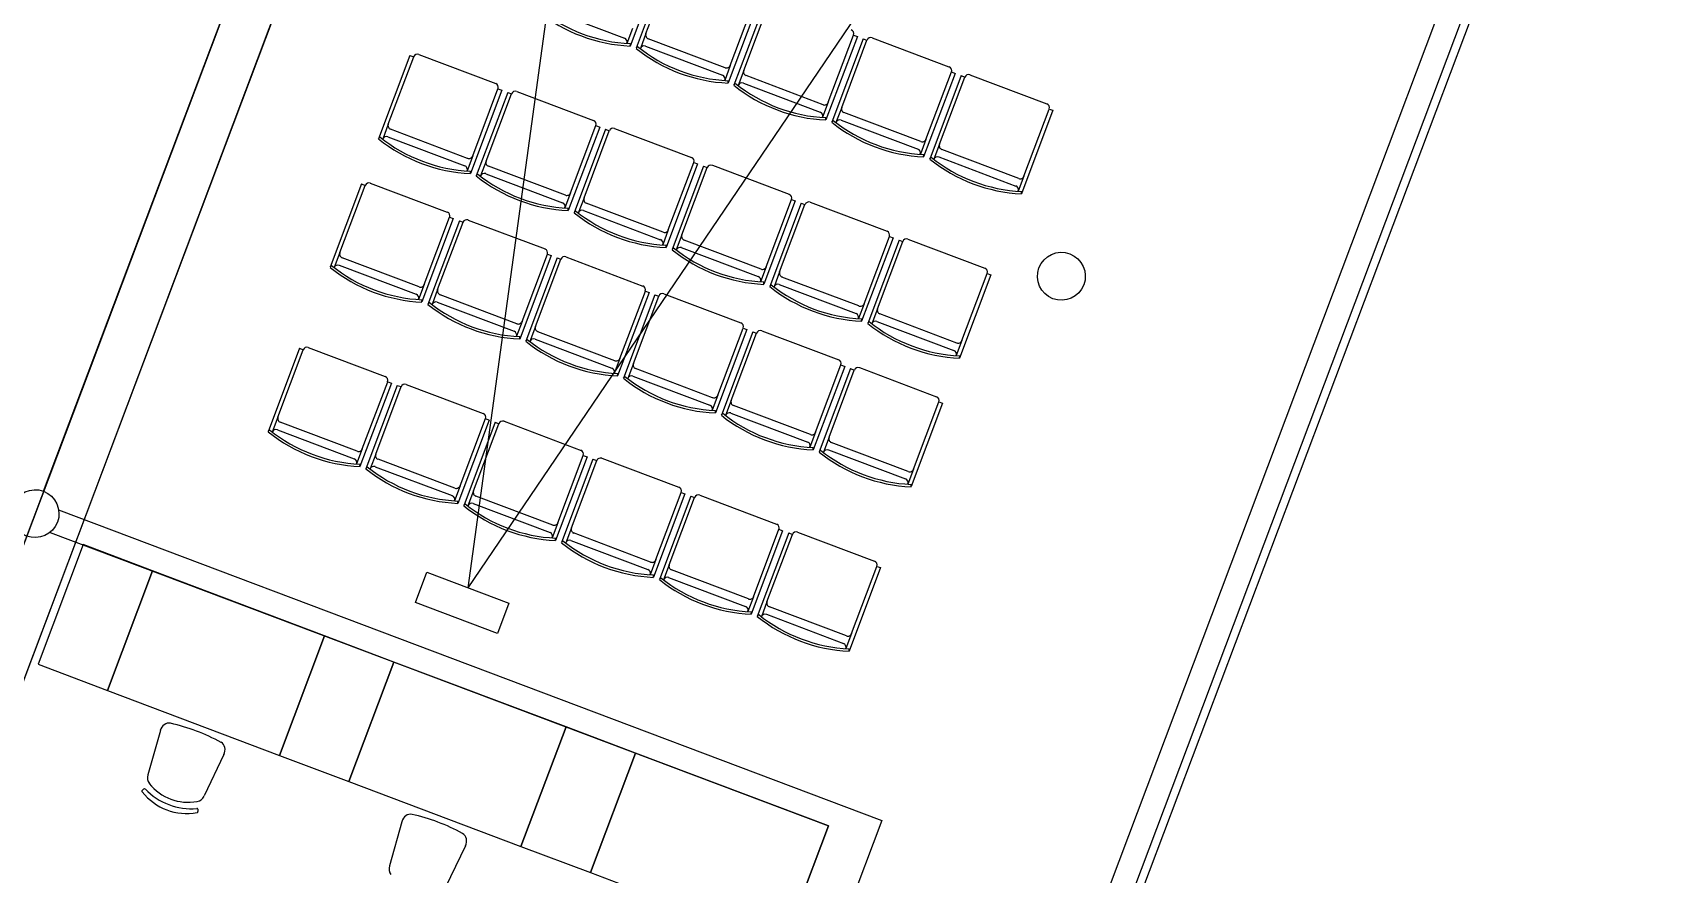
# Model space of a CAD drawing. Header units: millimetres. Extents: x 521005098 to 522149999836, y 174611071 to 175300000107.
# Drawn here: x 521886401337 to 521896532006, y 174959794282 to 174965066607 of the extents above; entities that cross this region are included whole.
import ezdxf

# ---------------------------------------------------------------- set-up
doc = ezdxf.new("R2010")
doc.units = ezdxf.units.MM
doc.header["$LTSCALE"] = 200
for name, color, linetype in [('0-35TEXT', 3, 'Continuous'), ('siteplan$0$0-35TEXT', 3, 'Continuous'), ('siteplan$0$siteplan$0$22', 1, 'Continuous'), ('siteplan$0$siteplan$0$25', 1, 'Continuous'), ('siteplan$0$siteplan$0$27', 1, 'Continuous'), ('siteplan$0$siteplan$0$29', 1, 'Continuous'), ('siteplan$0$siteplan$0$41', 1, 'Continuous'), ('siteplan$0$siteplan$0$44', 1, 'Continuous'), ('siteplan$0$siteplan$0$45', 1, 'Continuous'), ('siteplan$0$siteplan$0$49', 1, 'Continuous'), ('siteplan$0$siteplan$0$51', 1, 'Continuous'), ('siteplan$0$siteplan$0$8', 1, 'Continuous')]:
    doc.layers.add(name, color=color, linetype=linetype)
doc.layers.get('siteplan$0$0-35TEXT').off()

# ---------------------------------------------------------------- blocks, each defined once
blk = doc.blocks.new('siteplan$0$siteplan')
at = {"layer": 'siteplan$0$siteplan$0$22', "color": 8}
blk.add_line((21386.471, 74862.194), (21387.657, 74865.338), dxfattribs=at)
at = {"layer": 'siteplan$0$siteplan$0$25', "color": 8}
for p, q in [((21391.736, 74855.976), (21397.008, 74869.955)), ((21391.876, 74855.923), (21397.149, 74869.902)), ((21391.388, 74860.099), (21390.55, 74857.877)), ((21391.722, 74860.133), (21390.831, 74857.771))]:
    blk.add_line(p, q, dxfattribs=at)
at = {"layer": 'siteplan$0$siteplan$0$27', "color": 8}
blk.add_line((21397.196, 74869.884), (21385.782, 74839.625), dxfattribs=at)
at = {"layer": 'siteplan$0$siteplan$0$29', "color": 8}
for centre in [(21392.847, 74863.54), (21386.418, 74862.054)]:
    blk.add_arc(centre, 0.15, 249.3328, 249.3322, dxfattribs=at)
at = {"layer": 'siteplan$0$siteplan$0$41', "color": 8}
for p, q in [((21390.245, 74865.059), (21390.404, 74865.48)), ((21390.773, 74864.86), (21390.932, 74865.281)), ((21390.858, 74864.828), (21391.017, 74865.249)), ((21390.161, 74865.091), (21390.125, 74864.997)), ((21390.245, 74865.059), (21390.21, 74864.966)), ((21391.386, 74864.629), (21391.545, 74865.05)), ((21391.471, 74864.597), (21391.629, 74865.018)), ((21391.662, 74865.033), (21392.143, 74864.851)), ((21388.631, 74864.492), (21388.79, 74864.914)), ((21388.822, 74864.928), (21389.304, 74864.746)), ((21390.773, 74864.86), (21390.738, 74864.766)), ((21390.858, 74864.828), (21390.822, 74864.734)), ((21391.999, 74864.397), (21392.158, 74864.819)), ((21392.083, 74864.366), (21392.242, 74864.787)), ((21392.274, 74864.801), (21392.756, 74864.62)), ((21389.16, 74864.293), (21389.318, 74864.714)), ((21389.244, 74864.261), (21389.403, 74864.682)), ((21389.435, 74864.697), (21389.917, 74864.515)), ((21391.386, 74864.629), (21391.351, 74864.535)), ((21391.471, 74864.597), (21391.435, 74864.503)), ((21392.612, 74864.166), (21392.771, 74864.587)), ((21388.631, 74864.492), (21388.596, 74864.399)), ((21389.772, 74864.062), (21389.931, 74864.483)), ((21389.857, 74864.03), (21390.015, 74864.451)), ((21390.048, 74864.466), (21390.53, 74864.284)), ((21391.999, 74864.397), (21391.964, 74864.304)), ((21392.083, 74864.366), (21392.048, 74864.272)), ((21389.16, 74864.293), (21389.124, 74864.199)), ((21389.244, 74864.261), (21389.208, 74864.168)), ((21390.385, 74863.831), (21390.544, 74864.252)), ((21390.661, 74864.235), (21391.142, 74864.053)), ((21390.469, 74863.799), (21390.628, 74864.22)), ((21392.612, 74864.166), (21392.577, 74864.073)), ((21388.327, 74863.688), (21388.486, 74864.109)), ((21388.518, 74864.123), (21389, 74863.942)), ((21389.772, 74864.062), (21389.737, 74863.968)), ((21389.857, 74864.03), (21389.821, 74863.936)), ((21390.998, 74863.599), (21391.157, 74864.021)), ((21391.082, 74863.568), (21391.241, 74863.989)), ((21391.273, 74864.003), (21391.755, 74863.822)), ((21388.856, 74863.488), (21389.015, 74863.909)), ((21388.94, 74863.457), (21389.099, 74863.878)), ((21389.131, 74863.892), (21389.613, 74863.711)), ((21390.385, 74863.831), (21390.35, 74863.737)), ((21390.469, 74863.799), (21390.434, 74863.705)), ((21391.611, 74863.368), (21391.77, 74863.789)), ((21391.695, 74863.336), (21391.854, 74863.758)), ((21391.886, 74863.772), (21392.368, 74863.59)), ((21388.327, 74863.688), (21388.292, 74863.594)), ((21389.469, 74863.257), (21389.628, 74863.678)), ((21389.553, 74863.225), (21389.712, 74863.647)), ((21389.744, 74863.661), (21390.226, 74863.479)), ((21390.998, 74863.599), (21390.963, 74863.506)), ((21391.082, 74863.568), (21391.047, 74863.474)), ((21392.224, 74863.137), (21392.383, 74863.558)), ((21388.856, 74863.488), (21388.821, 74863.395)), ((21388.94, 74863.457), (21388.905, 74863.363)), ((21390.082, 74863.026), (21390.241, 74863.447)), ((21390.357, 74863.43), (21390.839, 74863.248)), ((21390.166, 74862.994), (21390.325, 74863.415)), ((21391.611, 74863.368), (21391.576, 74863.275)), ((21391.695, 74863.336), (21391.66, 74863.243)), ((21389.469, 74863.257), (21389.434, 74863.164)), ((21389.553, 74863.225), (21389.518, 74863.132)), ((21390.695, 74862.795), (21390.853, 74863.216)), ((21390.779, 74862.763), (21390.938, 74863.184)), ((21390.97, 74863.199), (21391.452, 74863.017)), ((21392.224, 74863.137), (21392.188, 74863.043)), ((21387.939, 74862.658), (21388.098, 74863.08)), ((21388.13, 74863.094), (21388.612, 74862.912)), ((21390.082, 74863.026), (21390.046, 74862.932)), ((21390.166, 74862.994), (21390.131, 74862.901)), ((21391.307, 74862.564), (21391.466, 74862.985)), ((21391.392, 74862.532), (21391.55, 74862.953)), ((21391.583, 74862.968), (21392.065, 74862.786)), ((21388.468, 74862.459), (21388.627, 74862.88)), ((21388.552, 74862.427), (21388.711, 74862.849)), ((21388.743, 74862.863), (21389.225, 74862.681)), ((21390.695, 74862.795), (21390.659, 74862.701)), ((21390.779, 74862.763), (21390.743, 74862.669)), ((21391.92, 74862.332), (21392.079, 74862.754)), ((21387.939, 74862.658), (21387.904, 74862.565)), ((21389.081, 74862.228), (21389.24, 74862.649)), ((21389.165, 74862.196), (21389.324, 74862.617)), ((21389.356, 74862.632), (21389.838, 74862.45)), ((21391.307, 74862.564), (21391.272, 74862.47)), ((21391.392, 74862.532), (21391.356, 74862.438)), ((21388.468, 74862.459), (21388.432, 74862.366)), ((21388.552, 74862.427), (21388.517, 74862.334)), ((21389.693, 74861.997), (21389.852, 74862.418)), ((21389.778, 74861.965), (21389.937, 74862.386)), ((21389.969, 74862.401), (21390.451, 74862.219)), ((21391.92, 74862.332), (21391.885, 74862.239)), ((21389.081, 74862.228), (21389.045, 74862.134)), ((21389.165, 74862.196), (21389.13, 74862.103)), ((21390.306, 74861.766), (21390.465, 74862.187)), ((21390.391, 74861.734), (21390.549, 74862.155)), ((21390.582, 74862.17), (21391.063, 74861.988)), ((21389.693, 74861.997), (21389.658, 74861.903)), ((21389.778, 74861.965), (21389.742, 74861.871)), ((21390.919, 74861.534), (21391.078, 74861.956)), ((21391.003, 74861.503), (21391.162, 74861.924)), ((21391.194, 74861.938), (21391.676, 74861.757)), ((21386.719, 74861.86), (21386.437, 74861.112)), ((21387.154, 74861.696), (21386.719, 74861.86)), ((21390.306, 74861.766), (21390.271, 74861.672)), ((21390.391, 74861.734), (21390.355, 74861.64)), ((21391.532, 74861.303), (21391.691, 74861.724)), ((21387.154, 74861.696), (21386.872, 74860.948)), ((21386.872, 74860.948), (21387.154, 74861.696)), ((21388.232, 74861.289), (21387.154, 74861.696)), ((21390.919, 74861.534), (21390.884, 74861.441)), ((21391.003, 74861.503), (21390.968, 74861.409)), ((21391.532, 74861.303), (21391.497, 74861.21)), ((21387.95, 74860.541), (21388.232, 74861.289)), ((21388.232, 74861.289), (21387.95, 74860.541)), ((21388.666, 74861.125), (21388.232, 74861.289)), ((21386.437, 74861.112), (21386.872, 74860.948)), ((21388.666, 74861.125), (21388.384, 74860.377)), ((21388.384, 74860.377), (21388.666, 74861.125)), ((21389.745, 74860.719), (21388.666, 74861.125)), ((21386.872, 74860.948), (21387.95, 74860.541)), ((21387.203, 74860.696), (21387.125, 74860.42)), ((21389.462, 74859.971), (21389.745, 74860.719)), ((21389.745, 74860.719), (21389.462, 74859.97)), ((21390.179, 74860.555), (21389.745, 74860.719)), ((21387.601, 74860.546), (21387.477, 74860.287)), ((21387.95, 74860.541), (21388.384, 74860.377)), ((21390.179, 74860.555), (21389.897, 74859.807)), ((21389.897, 74859.807), (21390.179, 74860.555)), ((21391.388, 74860.099), (21390.179, 74860.555)), ((21388.384, 74860.377), (21389.462, 74859.971)), ((21388.715, 74860.125), (21388.638, 74859.849)), ((21391.106, 74859.351), (21391.388, 74860.099)), ((21389.114, 74859.975), (21388.99, 74859.716)), ((21389.462, 74859.97), (21389.897, 74859.807)), ((21389.897, 74859.807), (21391.106, 74859.351))]:
    blk.add_line(p, q, dxfattribs=at)
for centre, start, end in [((21391.522, 74865.059), 339.3333, 69.3329), ((21391.653, 74865.009), 69.333, 159.3327), ((21388.813, 74864.905), 69.333, 159.3327), ((21392.135, 74864.827), 339.3333, 69.3329), ((21389.295, 74864.723), 339.3333, 69.3329), ((21392.266, 74864.778), 69.333, 159.3327), ((21389.426, 74864.674), 69.333, 159.3327), ((21392.747, 74864.596), 339.3333, 69.3329), ((21389.908, 74864.492), 339.3333, 69.3329), ((21390.039, 74864.442), 69.333, 159.3327), ((21390.521, 74864.261), 339.3333, 69.3329), ((21390.652, 74864.211), 69.333, 159.3327), ((21388.51, 74864.1), 69.333, 159.3327), ((21391.134, 74864.029), 339.3333, 69.3329), ((21388.992, 74863.918), 339.3333, 69.3329), ((21391.265, 74863.98), 69.333, 159.3327), ((21389.122, 74863.869), 69.333, 159.3327), ((21391.746, 74863.798), 339.3333, 69.3329), ((21391.877, 74863.749), 69.333, 159.3327), ((21389.604, 74863.687), 339.3333, 69.3329), ((21389.735, 74863.638), 69.333, 159.3327), ((21392.359, 74863.567), 339.3333, 69.3329), ((21390.217, 74863.456), 339.3333, 69.3329), ((21390.348, 74863.407), 69.333, 159.3327), ((21390.83, 74863.225), 339.3333, 69.3329), ((21390.961, 74863.175), 69.333, 159.3327), ((21388.121, 74863.071), 69.333, 159.3327), ((21391.443, 74862.994), 339.3333, 69.3329), ((21391.574, 74862.944), 69.333, 159.3327), ((21388.603, 74862.889), 339.3333, 69.3329), ((21388.734, 74862.84), 69.333, 159.3327), ((21392.056, 74862.762), 339.3333, 69.3329), ((21389.216, 74862.658), 339.3333, 69.3329), ((21389.347, 74862.609), 69.333, 159.3327), ((21389.829, 74862.427), 339.3333, 69.3329), ((21389.96, 74862.377), 69.333, 159.3327), ((21390.442, 74862.196), 339.3333, 69.3329), ((21390.573, 74862.146), 69.333, 159.3327), ((21391.055, 74861.964), 339.3333, 69.3329), ((21391.186, 74861.915), 69.333, 159.3327), ((21391.668, 74861.733), 339.3333, 69.3329)]:
    blk.add_arc(centre, 0.025, start, end, dxfattribs=at)
for centre, major_axis, ratio, start_param, end_param in [((21390.19, 74865.971), (-0.347, -0.912), 0.999879, 5.970336, 6.601831), ((21390.803, 74865.739), (-0.347, -0.912), 0.999879, 5.970336, 6.601831), ((21391.416, 74865.508), (-0.347, -0.912), 0.999879, 5.970336, 6.601831), ((21392.029, 74865.277), (-0.347, -0.912), 0.999879, 5.970336, 6.601831), ((21389.189, 74865.173), (-0.347, -0.912), 0.999879, 5.970336, 6.601831), ((21392.642, 74865.046), (-0.347, -0.912), 0.999879, 5.970336, 6.601831), ((21389.802, 74864.941), (-0.347, -0.912), 0.999879, 5.970336, 6.601831), ((21390.415, 74864.71), (-0.347, -0.912), 0.999879, 5.970336, 6.601831), ((21391.028, 74864.479), (-0.347, -0.912), 0.999879, 5.970336, 6.601831), ((21388.886, 74864.368), (-0.347, -0.912), 0.999879, 5.970336, 6.601831), ((21391.641, 74864.248), (-0.347, -0.912), 0.999879, 5.970336, 6.601831), ((21389.499, 74864.137), (-0.347, -0.912), 0.999879, 5.970336, 6.601831), ((21392.254, 74864.017), (-0.347, -0.912), 0.999879, 5.970336, 6.601831), ((21390.112, 74863.906), (-0.347, -0.912), 0.999879, 5.970336, 6.601831), ((21390.724, 74863.674), (-0.347, -0.912), 0.999879, 5.970336, 6.601831), ((21391.337, 74863.443), (-0.347, -0.912), 0.999879, 5.970336, 6.601831), ((21388.498, 74863.339), (-0.347, -0.912), 0.999879, 5.970336, 6.601831), ((21391.95, 74863.212), (-0.347, -0.912), 0.999879, 5.970336, 6.601831), ((21389.11, 74863.108), (-0.347, -0.912), 0.999879, 5.970336, 6.601831), ((21389.723, 74862.876), (-0.347, -0.912), 0.999879, 5.970336, 6.601831), ((21390.336, 74862.645), (-0.347, -0.912), 0.999879, 5.970336, 6.601831), ((21390.949, 74862.414), (-0.347, -0.912), 0.999879, 5.970336, 6.601831), ((21391.562, 74862.183), (-0.347, -0.912), 0.999879, 5.970336, 6.601831), ((21387.251, 74860.684), (0.0212, 0.0561), 0.833333, 0.116941, 1.675673), ((21386.815, 74859.065), (0.614, 1.628), 0.833333, 6.166245, 6.400126), ((21387.557, 74860.569), (0.0212, 0.0561), 0.833333, 4.607512, 6.166245), ((21387.174, 74860.408), (-0.0212, -0.0561), 0.833333, 4.817264, 5.826182), ((21387.422, 74860.675), (-0.154, -0.408), 0.833333, 5.826182, 6.740185), ((21387.433, 74860.31), (-0.0212, -0.0561), 0.833333, 0.456999, 1.465921), ((21388.764, 74860.114), (0.0212, 0.0561), 0.833333, 0.116941, 1.675673), ((21388.328, 74858.495), (0.614, 1.628), 0.833333, 6.166245, 6.400126), ((21389.07, 74859.998), (0.0212, 0.0561), 0.833333, 4.607512, 6.166245), ((21388.687, 74859.837), (-0.0212, -0.0561), 0.833333, 4.817264, 5.826182)]:
    blk.add_ellipse(centre, major_axis=major_axis, ratio=ratio, start_param=start_param, end_param=end_param, dxfattribs=at)
at = {"layer": 'siteplan$0$siteplan$0$44', "color": 8}
for p, q in [((21390.343, 74865.503), (21390.146, 74864.981)), ((21390.38, 74865.489), (21390.183, 74864.967)), ((21390.956, 74865.272), (21390.759, 74864.75)), ((21390.993, 74865.258), (21390.796, 74864.736)), ((21389.629, 74865.211), (21390.111, 74865.03)), ((21391.545, 74865.05), (21391.569, 74865.041)), ((21390.146, 74864.981), (21390.147, 74864.996)), ((21390.183, 74864.967), (21390.193, 74864.979)), ((21390.242, 74864.98), (21390.724, 74864.798)), ((21390.741, 74864.845), (21390.259, 74865.027)), ((21391.569, 74865.041), (21391.372, 74864.519)), ((21391.606, 74865.027), (21391.409, 74864.505)), ((21391.606, 74865.027), (21391.629, 74865.018)), ((21388.766, 74864.922), (21388.569, 74864.4)), ((21388.766, 74864.922), (21388.79, 74864.914)), ((21390.759, 74864.75), (21390.759, 74864.765)), ((21390.796, 74864.736), (21390.806, 74864.748)), ((21390.855, 74864.749), (21391.336, 74864.567)), ((21391.354, 74864.614), (21390.872, 74864.796)), ((21392.181, 74864.81), (21391.984, 74864.288)), ((21392.219, 74864.796), (21392.022, 74864.274)), ((21392.158, 74864.819), (21392.181, 74864.81)), ((21392.219, 74864.796), (21392.242, 74864.787)), ((21389.342, 74864.705), (21389.145, 74864.183)), ((21389.379, 74864.691), (21389.182, 74864.169)), ((21389.318, 74864.714), (21389.342, 74864.705)), ((21389.379, 74864.691), (21389.403, 74864.682)), ((21391.967, 74864.383), (21391.485, 74864.565)), ((21392.794, 74864.579), (21392.597, 74864.057)), ((21392.771, 74864.587), (21392.794, 74864.579)), ((21389.127, 74864.278), (21388.645, 74864.46)), ((21389.955, 74864.474), (21389.758, 74863.952)), ((21389.992, 74864.46), (21389.795, 74863.938)), ((21389.931, 74864.483), (21389.955, 74864.474)), ((21389.992, 74864.46), (21390.015, 74864.451)), ((21391.372, 74864.519), (21391.372, 74864.534)), ((21391.409, 74864.505), (21391.418, 74864.516)), ((21391.467, 74864.518), (21391.949, 74864.336)), ((21388.569, 74864.4), (21388.579, 74864.412)), ((21388.628, 74864.413), (21389.11, 74864.232)), ((21392.58, 74864.152), (21392.098, 74864.333)), ((21390.568, 74864.243), (21390.371, 74863.721)), ((21390.544, 74864.252), (21390.568, 74864.243)), ((21391.984, 74864.288), (21391.985, 74864.303)), ((21392.022, 74864.274), (21392.031, 74864.285)), ((21392.08, 74864.287), (21392.562, 74864.105)), ((21389.145, 74864.183), (21389.146, 74864.198)), ((21389.182, 74864.169), (21389.192, 74864.181)), ((21389.241, 74864.182), (21389.723, 74864)), ((21389.74, 74864.047), (21389.258, 74864.229)), ((21390.605, 74864.229), (21390.408, 74863.707)), ((21390.605, 74864.229), (21390.628, 74864.22)), ((21388.463, 74864.118), (21388.266, 74863.596)), ((21388.463, 74864.118), (21388.486, 74864.109)), ((21392.597, 74864.057), (21392.598, 74864.072)), ((21389.758, 74863.952), (21389.758, 74863.967)), ((21389.795, 74863.938), (21389.805, 74863.95)), ((21389.854, 74863.951), (21390.335, 74863.769)), ((21390.353, 74863.816), (21389.871, 74863.998)), ((21391.18, 74864.012), (21390.983, 74863.49)), ((21391.218, 74863.998), (21391.021, 74863.476)), ((21391.157, 74864.021), (21391.18, 74864.012)), ((21391.218, 74863.998), (21391.241, 74863.989)), ((21389.038, 74863.901), (21388.841, 74863.379)), ((21389.076, 74863.887), (21388.879, 74863.364)), ((21389.015, 74863.909), (21389.038, 74863.901)), ((21389.076, 74863.887), (21389.099, 74863.878)), ((21390.371, 74863.721), (21390.371, 74863.736)), ((21390.966, 74863.585), (21390.484, 74863.767)), ((21391.793, 74863.781), (21391.596, 74863.258)), ((21391.831, 74863.766), (21391.634, 74863.244)), ((21391.77, 74863.789), (21391.793, 74863.781)), ((21391.831, 74863.766), (21391.854, 74863.758)), ((21388.824, 74863.474), (21388.342, 74863.655)), ((21389.651, 74863.669), (21389.454, 74863.147)), ((21389.689, 74863.655), (21389.492, 74863.133)), ((21389.628, 74863.678), (21389.651, 74863.669)), ((21389.689, 74863.655), (21389.712, 74863.647)), ((21390.408, 74863.707), (21390.417, 74863.718)), ((21390.466, 74863.72), (21390.948, 74863.538)), ((21388.266, 74863.596), (21388.275, 74863.607)), ((21388.324, 74863.609), (21388.806, 74863.427)), ((21391.579, 74863.354), (21391.097, 74863.535)), ((21392.406, 74863.549), (21392.209, 74863.027)), ((21392.383, 74863.558), (21392.406, 74863.549)), ((21389.437, 74863.243), (21388.955, 74863.424)), ((21390.264, 74863.438), (21390.067, 74862.916)), ((21390.301, 74863.424), (21390.104, 74862.902)), ((21390.241, 74863.447), (21390.264, 74863.438)), ((21390.301, 74863.424), (21390.325, 74863.415)), ((21390.983, 74863.49), (21390.984, 74863.505)), ((21391.021, 74863.476), (21391.03, 74863.487)), ((21391.079, 74863.489), (21391.561, 74863.307)), ((21388.841, 74863.379), (21388.842, 74863.394)), ((21388.879, 74863.364), (21388.888, 74863.376)), ((21388.937, 74863.378), (21389.419, 74863.196)), ((21391.596, 74863.258), (21391.597, 74863.273)), ((21391.634, 74863.244), (21391.643, 74863.256)), ((21391.692, 74863.257), (21392.174, 74863.076)), ((21392.192, 74863.122), (21391.71, 74863.304)), ((21389.454, 74863.147), (21389.455, 74863.162)), ((21389.492, 74863.133), (21389.501, 74863.145)), ((21389.55, 74863.146), (21390.032, 74862.965)), ((21390.049, 74863.011), (21389.568, 74863.193)), ((21390.877, 74863.207), (21390.68, 74862.685)), ((21390.914, 74863.193), (21390.717, 74862.671)), ((21390.853, 74863.216), (21390.877, 74863.207)), ((21390.914, 74863.193), (21390.938, 74863.184)), ((21388.075, 74863.089), (21387.878, 74862.566)), ((21388.075, 74863.089), (21388.098, 74863.08)), ((21392.209, 74863.027), (21392.21, 74863.042)), ((21390.067, 74862.916), (21390.068, 74862.931)), ((21390.163, 74862.915), (21390.645, 74862.733)), ((21390.662, 74862.78), (21390.18, 74862.962)), ((21391.49, 74862.976), (21391.293, 74862.454)), ((21391.527, 74862.962), (21391.33, 74862.44)), ((21391.466, 74862.985), (21391.49, 74862.976)), ((21391.527, 74862.962), (21391.55, 74862.953)), ((21388.65, 74862.871), (21388.453, 74862.349)), ((21388.687, 74862.857), (21388.491, 74862.335)), ((21388.627, 74862.88), (21388.65, 74862.871)), ((21388.687, 74862.857), (21388.711, 74862.849)), ((21390.104, 74862.902), (21390.114, 74862.914)), ((21391.275, 74862.549), (21390.793, 74862.731)), ((21392.103, 74862.745), (21391.906, 74862.223)), ((21392.079, 74862.754), (21392.103, 74862.745)), ((21388.436, 74862.445), (21387.954, 74862.626)), ((21389.263, 74862.64), (21389.066, 74862.118)), ((21389.3, 74862.626), (21389.103, 74862.104)), ((21389.24, 74862.649), (21389.263, 74862.64)), ((21389.3, 74862.626), (21389.324, 74862.617)), ((21390.68, 74862.685), (21390.681, 74862.7)), ((21390.717, 74862.671), (21390.727, 74862.683)), ((21390.776, 74862.684), (21391.258, 74862.502)), ((21387.878, 74862.566), (21387.887, 74862.578)), ((21387.936, 74862.579), (21388.418, 74862.398)), ((21389.876, 74862.409), (21389.679, 74861.887)), ((21389.852, 74862.418), (21389.876, 74862.409)), ((21391.293, 74862.454), (21391.293, 74862.469)), ((21391.33, 74862.44), (21391.34, 74862.451)), ((21391.389, 74862.453), (21391.87, 74862.271)), ((21391.888, 74862.318), (21391.406, 74862.5)), ((21388.453, 74862.349), (21388.454, 74862.364)), ((21388.491, 74862.335), (21388.5, 74862.347)), ((21388.549, 74862.348), (21389.031, 74862.167)), ((21389.048, 74862.213), (21388.567, 74862.395)), ((21389.913, 74862.395), (21389.716, 74861.873)), ((21389.913, 74862.395), (21389.937, 74862.386)), ((21391.906, 74862.223), (21391.906, 74862.238)), ((21389.066, 74862.118), (21389.067, 74862.133)), ((21389.103, 74862.104), (21389.113, 74862.116)), ((21389.162, 74862.117), (21389.644, 74861.935)), ((21389.661, 74861.982), (21389.179, 74862.164)), ((21390.489, 74862.178), (21390.292, 74861.656)), ((21390.526, 74862.164), (21390.329, 74861.642)), ((21390.465, 74862.187), (21390.489, 74862.178)), ((21390.526, 74862.164), (21390.549, 74862.155)), ((21390.274, 74861.751), (21389.792, 74861.933)), ((21391.101, 74861.947), (21390.904, 74861.425)), ((21391.139, 74861.933), (21390.942, 74861.41)), ((21391.078, 74861.956), (21391.101, 74861.947)), ((21391.139, 74861.933), (21391.162, 74861.924)), ((21389.679, 74861.887), (21389.679, 74861.902)), ((21389.716, 74861.873), (21389.726, 74861.885)), ((21389.775, 74861.886), (21390.256, 74861.704)), ((21390.887, 74861.52), (21390.405, 74861.702)), ((21391.714, 74861.716), (21391.517, 74861.193)), ((21391.691, 74861.724), (21391.714, 74861.716)), ((21390.292, 74861.656), (21390.292, 74861.671)), ((21390.329, 74861.642), (21390.338, 74861.653)), ((21390.387, 74861.655), (21390.869, 74861.473)), ((21390.904, 74861.425), (21390.905, 74861.44)), ((21390.942, 74861.41), (21390.951, 74861.422)), ((21391, 74861.424), (21391.482, 74861.242)), ((21391.5, 74861.289), (21391.018, 74861.47)), ((21391.517, 74861.193), (21391.518, 74861.208)), ((21387.1, 74860.331), (21387.089, 74860.321)), ((21387.437, 74860.204), (21387.438, 74860.189))]:
    blk.add_line(p, q, dxfattribs=at)
for centre, start, end in [((21390.268, 74865.05), 159.3327, 249.333), ((21390.102, 74865.006), 339.333, 69.3327), ((21390.233, 74864.957), 69.3329, 159.3327), ((21390.75, 74864.869), 249.333, 339.3332), ((21390.715, 74864.775), 339.333, 69.3327), ((21390.846, 74864.726), 69.3329, 159.3327), ((21390.881, 74864.819), 159.3327, 249.333), ((21391.328, 74864.544), 339.333, 69.3327), ((21391.363, 74864.637), 249.333, 339.3332), ((21391.494, 74864.588), 159.3327, 249.333), ((21388.654, 74864.484), 159.3327, 249.333), ((21391.459, 74864.494), 69.3329, 159.3327), ((21388.619, 74864.39), 69.3329, 159.3327), ((21391.94, 74864.313), 339.333, 69.3327), ((21391.976, 74864.406), 249.333, 339.3332), ((21392.107, 74864.357), 159.3327, 249.333), ((21389.136, 74864.302), 249.333, 339.3332), ((21389.267, 74864.252), 159.3327, 249.333), ((21392.071, 74864.263), 69.3329, 159.3327), ((21389.101, 74864.208), 339.333, 69.3327), ((21389.232, 74864.159), 69.3329, 159.3327), ((21392.589, 74864.175), 249.333, 339.3332), ((21389.749, 74864.071), 249.333, 339.3332), ((21389.88, 74864.021), 159.3327, 249.333), ((21392.553, 74864.082), 339.333, 69.3327), ((21389.714, 74863.977), 339.333, 69.3327), ((21389.845, 74863.928), 69.3329, 159.3327), ((21390.362, 74863.839), 249.333, 339.3332), ((21390.327, 74863.746), 339.333, 69.3327), ((21390.493, 74863.79), 159.3327, 249.333), ((21388.351, 74863.679), 159.3327, 249.333), ((21390.458, 74863.696), 69.3329, 159.3327), ((21388.315, 74863.585), 69.3329, 159.3327), ((21390.939, 74863.515), 339.333, 69.3327), ((21390.975, 74863.608), 249.333, 339.3332), ((21391.106, 74863.559), 159.3327, 249.333), ((21388.797, 74863.404), 339.333, 69.3327), ((21388.833, 74863.497), 249.333, 339.3332), ((21388.964, 74863.448), 159.3327, 249.333), ((21391.07, 74863.465), 69.3329, 159.3327), ((21388.928, 74863.354), 69.3329, 159.3327), ((21391.588, 74863.377), 249.333, 339.3332), ((21391.719, 74863.328), 159.3327, 249.333), ((21389.445, 74863.266), 249.333, 339.3332), ((21389.576, 74863.217), 159.3327, 249.333), ((21391.552, 74863.283), 339.333, 69.3327), ((21391.683, 74863.234), 69.3329, 159.3327), ((21389.41, 74863.172), 339.333, 69.3327), ((21389.541, 74863.123), 69.3329, 159.3327), ((21392.2, 74863.146), 249.333, 339.3332), ((21390.058, 74863.035), 249.333, 339.3332), ((21392.165, 74863.052), 339.333, 69.3327), ((21390.023, 74862.941), 339.333, 69.3327), ((21390.154, 74862.892), 69.3329, 159.3327), ((21390.189, 74862.985), 159.3327, 249.333), ((21390.636, 74862.71), 339.333, 69.3327), ((21390.671, 74862.804), 249.333, 339.3332), ((21390.802, 74862.754), 159.3327, 249.333), ((21387.963, 74862.65), 159.3327, 249.333), ((21390.767, 74862.661), 69.3329, 159.3327), ((21387.927, 74862.556), 69.3329, 159.3327), ((21391.284, 74862.572), 249.333, 339.3332), ((21391.415, 74862.523), 159.3327, 249.333), ((21388.444, 74862.468), 249.333, 339.3332), ((21388.575, 74862.418), 159.3327, 249.333), ((21391.249, 74862.479), 339.333, 69.3327), ((21391.38, 74862.429), 69.3329, 159.3327), ((21388.409, 74862.374), 339.333, 69.3327), ((21388.54, 74862.325), 69.3329, 159.3327), ((21391.897, 74862.341), 249.333, 339.3332), ((21389.057, 74862.237), 249.333, 339.3332), ((21391.862, 74862.248), 339.333, 69.3327), ((21389.022, 74862.143), 339.333, 69.3327), ((21389.153, 74862.094), 69.3329, 159.3327), ((21389.188, 74862.187), 159.3327, 249.333), ((21389.635, 74861.912), 339.333, 69.3327), ((21389.67, 74862.006), 249.333, 339.3332), ((21389.801, 74861.956), 159.3327, 249.333), ((21389.766, 74861.863), 69.3329, 159.3327), ((21390.248, 74861.681), 339.333, 69.3327), ((21390.283, 74861.774), 249.333, 339.3332), ((21390.414, 74861.725), 159.3327, 249.333), ((21390.379, 74861.631), 69.3329, 159.3327), ((21390.896, 74861.543), 249.333, 339.3332), ((21391.027, 74861.494), 159.3327, 249.333), ((21390.86, 74861.45), 339.333, 69.3327), ((21390.991, 74861.4), 69.3329, 159.3327), ((21391.509, 74861.312), 249.333, 339.3332), ((21391.473, 74861.218), 339.333, 69.3327)]:
    blk.add_arc(centre, 0.025, start, end, dxfattribs=at)
for centre, major_axis, ratio, start_param, end_param in [((21390.19, 74865.971), (-0.352, -0.926), 0.999881, 5.970338, 6.601833), ((21390.803, 74865.739), (-0.352, -0.926), 0.999881, 5.970338, 6.601833), ((21391.416, 74865.508), (-0.352, -0.926), 0.999881, 5.970338, 6.601833), ((21392.029, 74865.277), (-0.352, -0.926), 0.999881, 5.970338, 6.601833), ((21389.189, 74865.173), (-0.352, -0.926), 0.999881, 5.970338, 6.601833), ((21392.642, 74865.046), (-0.352, -0.926), 0.999881, 5.970338, 6.601833), ((21389.802, 74864.941), (-0.352, -0.926), 0.999881, 5.970338, 6.601833), ((21390.415, 74864.71), (-0.352, -0.926), 0.999881, 5.970338, 6.601833), ((21391.028, 74864.479), (-0.352, -0.926), 0.999881, 5.970338, 6.601833), ((21388.886, 74864.368), (-0.352, -0.926), 0.999881, 5.970338, 6.601833), ((21391.641, 74864.248), (-0.352, -0.926), 0.999881, 5.970338, 6.601833), ((21389.499, 74864.137), (-0.352, -0.926), 0.999881, 5.970338, 6.601833), ((21392.254, 74864.017), (-0.352, -0.926), 0.999881, 5.970338, 6.601833), ((21390.112, 74863.906), (-0.352, -0.926), 0.999881, 5.970338, 6.601833), ((21390.724, 74863.674), (-0.352, -0.926), 0.999881, 5.970338, 6.601833), ((21391.337, 74863.443), (-0.352, -0.926), 0.999881, 5.970338, 6.601833), ((21388.498, 74863.339), (-0.352, -0.926), 0.999881, 5.970338, 6.601833), ((21391.95, 74863.212), (-0.352, -0.926), 0.999881, 5.970338, 6.601833), ((21389.11, 74863.108), (-0.352, -0.926), 0.999881, 5.970338, 6.601833), ((21389.723, 74862.876), (-0.352, -0.926), 0.999881, 5.970338, 6.601833), ((21390.336, 74862.645), (-0.352, -0.926), 0.999881, 5.970338, 6.601833), ((21390.949, 74862.414), (-0.352, -0.926), 0.999881, 5.970338, 6.601833), ((21391.562, 74862.183), (-0.352, -0.926), 0.999881, 5.970338, 6.601833), ((21387.092, 74860.316), (-0.00212, -0.00561), 0.833333, 4.178023, 5.832558), ((21387.422, 74860.675), (-0.179, -0.475), 0.833333, 5.832558, 6.73381), ((21387.103, 74860.326), (-0.00212, -0.00561), 0.833333, 2.770742, 4.178001), ((21387.459, 74860.771), (-0.203, -0.538), 0.833333, 5.912335, 6.654034), ((21387.432, 74860.203), (-0.00212, -0.00561), 0.833333, 2.105162, 3.512441), ((21387.433, 74860.188), (-0.00212, -0.00561), 0.833333, 0.450625, 2.105176)]:
    blk.add_ellipse(centre, major_axis=major_axis, ratio=ratio, start_param=start_param, end_param=end_param, dxfattribs=at)
at = {"layer": 'siteplan$0$siteplan$0$45', "color": 8}
for p, q in [((21390.568, 74872.063), (21389.129, 74861.59)), ((21395.086, 74870.359), (21389.129, 74861.59)), ((21388.801, 74861.497), (21388.873, 74861.687)), ((21388.873, 74861.687), (21389.386, 74861.493)), ((21389.314, 74861.303), (21388.801, 74861.497)), ((21389.386, 74861.493), (21389.314, 74861.303))]:
    blk.add_line(p, q, dxfattribs=at)
at = {"layer": 'siteplan$0$siteplan$0$49', "color": 8}
blk.add_line((21396.663, 74888.361), (21385.46, 74858.664), dxfattribs=at)
at = {"layer": 'siteplan$0$siteplan$0$51', "color": 8}
for p, q in [((21385.18, 74858.769), (21396.488, 74888.747)), ((21385.46, 74858.664), (21396.663, 74888.361))]:
    blk.add_line(p, q, dxfattribs=at)
at = {"layer": 'siteplan$0$siteplan$0$8', "color": 8}
for p, q in [((21386.566, 74862.078), (21391.722, 74860.133)), ((21386.513, 74861.937), (21391.388, 74860.099))]:
    blk.add_line(p, q, dxfattribs=at)
at = {"layer": 'siteplan$0$siteplan$0$51', "color": 8}
mesh = blk.add_polyface(dxfattribs=at)
corners = [(21397.743, 74891.224), (21397.356, 74891.049), (21399.481, 74890.568), (21399.095, 74890.393), (21460.576, 74929.02), (21460.189, 74928.846), (21465.712, 74927.082), (21465.326, 74926.907), (21438.236, 74854.242), (21437.85, 74854.068), (21439.948, 74853.596), (21439.562, 74853.422), (21379.179, 74842.436), (21378.792, 74842.261), (21384.456, 74840.446), (21384.069, 74840.271), (21382.889, 74836.291), (21382.502, 74836.117), (21432.733, 74939.523), (21432.628, 74939.242), (21432.095, 74837.962), (21431.708, 74837.787), (21433.805, 74837.317), (21433.418, 74837.142), (21410.025, 74923.785), (21409.638, 74923.61), (21411.764, 74923.129), (21411.377, 74922.954), (21470.257, 74954.684), (21469.87, 74954.51), (21473.681, 74953.393), (21473.295, 74953.218), (21477.276, 74978.478), (21477.171, 74978.198), (21478.989, 74977.833), (21478.602, 74977.658), (21478.662, 74976.968), (21478.276, 74976.793), (21483.797, 74975.025), (21483.411, 74974.85), (21469.584, 74957.236), (21428.491, 74972.738), (21469.198, 74957.062), (21385.46, 74858.664), (21384.933, 74858.542), (21387.199, 74858.008), (21386.812, 74857.833), (21420.642, 74824.006), (21420.817, 74823.619), (21426.753, 74824.651), (21426.928, 74824.264), (21432.894, 74840.931), (21433.069, 74840.545), (21384.065, 74856.24), (21384.24, 74855.853), (21396.488, 74888.747), (21396.662, 74888.361), (21408.77, 74921.308), (21408.945, 74920.921), (21461.047, 74931.119), (21461.222, 74930.733), (21417.77, 74945.167), (21417.945, 74944.78), (21470.727, 74956.782), (21470.903, 74956.397), (21436.183, 74993.98), (21436.358, 74993.593), (21428.104, 74972.563), (21476.047, 74954.478), (21475.871, 74954.864), (21464.646, 74929.441), (21464.471, 74929.827), (21459.038, 74929.279), (21458.863, 74929.666), (21410.683, 74920.266), (21410.509, 74920.652), (21398.401, 74887.705), (21398.226, 74888.092), (21385.179, 74858.769), (21386.119, 74855.145), (21385.944, 74855.531), (21434.782, 74839.899), (21434.607, 74840.285), (21428.638, 74823.619), (21428.463, 74824.006), (21420.171, 74821.907), (21419.997, 74822.294), (21425.954, 74821.682), (21425.779, 74822.068), (21428.491, 74972.738), (21428.21, 74972.844), (21385.039, 74858.822)]
mesh.append_faces([[corners[k] for k in face] for face in [(41, 40, 89), (66, 65, 90, 89), (67, 41, 90)]], dxfattribs={"vtx0": -1, "color": 8})
mesh.append_faces([[corners[k] for k in face] for face in [(44, 43, 78, 91)]], dxfattribs={"vtx0": -1, "vtx1": -1, "color": 8})
mesh.append_faces([[corners[k] for k in face] for face in [(40, 41, 67, 42)]], dxfattribs={"vtx0": -1, "vtx1": -1, "vtx3": -1, "color": 8})
mesh.append_faces([[corners[k] for k in face] for face in [(0, 1, 3, 2), (1, 0, 58, 57), (2, 3, 77, 76), (4, 5, 7, 6), (5, 4, 60, 59), (6, 7, 9, 8), (8, 9, 11, 10), (10, 11, 82, 81), (12, 13, 15, 14), (13, 12, 54, 53), (14, 15, 17, 16), (16, 17, 85, 86), (18, 19, 72, 73), (19, 18, 61, 62), (20, 21, 23, 22), (21, 20, 52, 51), (22, 23, 84, 83), (24, 25, 27, 26), (25, 24, 62, 61), (26, 27, 75, 74), (28, 29, 31, 30), (29, 28, 64, 63), (30, 31, 71, 70), (32, 33, 35, 34), (33, 32, 65, 66), (34, 35, 37, 36), (36, 37, 39, 38), (38, 39, 69, 68), (40, 42, 73, 72), (43, 44, 46, 45), (45, 46, 80, 79), (47, 48, 87, 88), (48, 47, 86, 85), (49, 50, 83, 84), (50, 49, 88, 87), (51, 52, 81, 82), (53, 54, 79, 80), (55, 56, 76, 77), (56, 55, 78, 43), (57, 58, 74, 75), (59, 60, 70, 71), (63, 64, 68, 69)]], dxfattribs={"vtx0": -1, "vtx2": -1, "color": 8})
blk = doc.blocks.new('siteplan')
at = {"layer": 'siteplan$0$0-35TEXT', "xscale": 1000, "yscale": 1000, "zscale": 1000}
blk.add_blockref('siteplan$0$siteplan', (500000000, 100000000), dxfattribs=at)

msp = doc.modelspace()

# ---------------------------------------------------------------- block references
at = {"layer": '0-35TEXT', "xscale": 1000, "yscale": 1000, "zscale": 1000}
msp.add_blockref('siteplan', (500000094.73971, 99999891.38169), dxfattribs=at)

doc.saveas('drawing.dxf')
